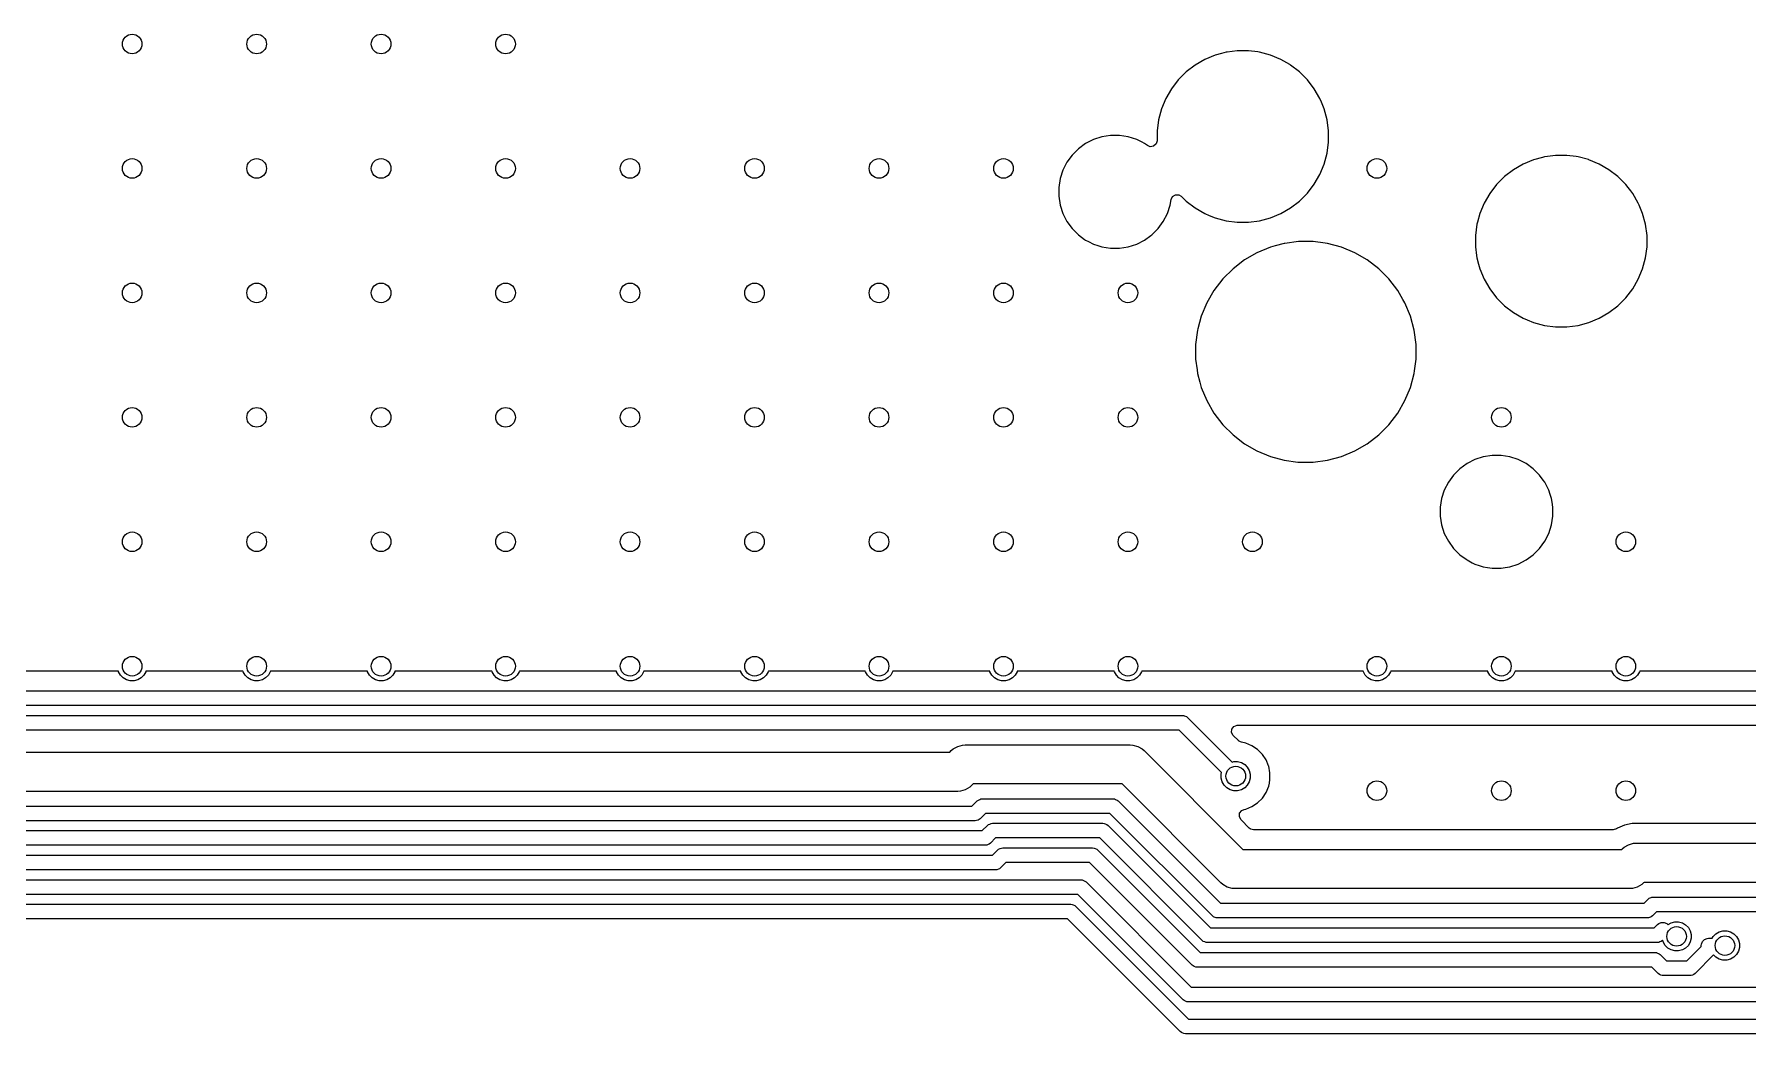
# Model space of a CAD drawing. Extents: x 2.6 to 14.2, y -9.4 to -3.8.
# Drawn here: x 6.805 to 8.181, y -9.426 to -8.623 of the extents above; entities that cross this region are included whole.
import ezdxf

# ---------------------------------------------------------------- set-up
doc = ezdxf.new("R2010")
doc.units = 0
doc.header["$MEASUREMENT"] = 0
doc.layers.add('BLACK', color=7, linetype='CONTINUOUS')

msp = doc.modelspace()

# ---------------------------------------------------------------- linework, layer by layer
at = {"layer": 'BLACK', "linetype": 'CONTINUOUS'}
for p, q in [((7.7449, -8.6429), (7.7371, -8.6474)), ((7.7533, -8.6394), (7.7449, -8.6429)), ((7.7449, -8.6429), (7.7449, -8.6429)), ((7.7583, -8.6381), (7.7533, -8.6394)), ((7.762, -8.6371), (7.7583, -8.6381)), ((7.7628, -8.637), (7.762, -8.6371)), ((7.771, -8.6359), (7.7628, -8.637)), ((7.78, -8.6359), (7.771, -8.6359)), ((7.771, -8.6359), (7.771, -8.6359)), ((7.7875, -8.6369), (7.78, -8.6359)), ((7.78, -8.6359), (7.78, -8.6359)), ((7.789, -8.6371), (7.7875, -8.6369)), ((7.7977, -8.6394), (7.789, -8.6371)), ((7.806, -8.6429), (7.7977, -8.6394)), ((7.8132, -8.647), (7.806, -8.6429)), ((7.806, -8.6429), (7.806, -8.6429)), ((7.7299, -8.6529), (7.7236, -8.6593)), ((7.7371, -8.6474), (7.7299, -8.6529)), ((7.8139, -8.6474), (7.8132, -8.647)), ((7.821, -8.6529), (7.8139, -8.6474)), ((7.8274, -8.6593), (7.821, -8.6529)), ((7.821, -8.6529), (7.821, -8.6529)), ((7.7181, -8.6664), (7.7135, -8.6743)), ((7.7236, -8.6593), (7.7181, -8.6664)), ((7.8329, -8.6664), (7.8274, -8.6593)), ((7.8274, -8.6593), (7.8274, -8.6593)), ((7.8374, -8.6743), (7.8329, -8.6664)), ((7.8329, -8.6664), (7.8329, -8.6664)), ((7.8329, -8.6664), (7.8329, -8.6664)), ((7.7101, -8.6826), (7.7077, -8.6913)), ((7.7135, -8.6743), (7.7101, -8.6826)), ((7.7135, -8.6743), (7.7135, -8.6743)), ((7.8387, -8.6773), (7.8374, -8.6743)), ((7.8374, -8.6743), (7.8374, -8.6743)), ((7.8374, -8.6743), (7.8374, -8.6743)), ((7.8409, -8.6826), (7.8387, -8.6773)), ((7.8432, -8.6913), (7.8409, -8.6826)), ((7.7077, -8.6913), (7.7066, -8.7003)), ((7.7077, -8.6913), (7.7077, -8.6913)), ((7.8444, -8.7003), (7.8432, -8.6913)), ((7.6492, -8.7105), (7.6434, -8.7147)), ((7.6555, -8.7073), (7.6492, -8.7105)), ((7.6623, -8.7051), (7.6555, -8.7073)), ((7.6555, -8.7073), (7.6555, -8.7073)), ((7.6693, -8.704), (7.6623, -8.7051)), ((7.6765, -8.704), (7.6693, -8.704)), ((7.6693, -8.704), (7.6693, -8.704)), ((7.6835, -8.7051), (7.6765, -8.704)), ((7.6765, -8.704), (7.6765, -8.704)), ((7.6903, -8.7073), (7.6835, -8.7051)), ((7.6946, -8.7095), (7.6903, -8.7073)), ((7.6903, -8.7073), (7.6903, -8.7073)), ((7.6966, -8.7105), (7.6946, -8.7095)), ((7.6988, -8.7121), (7.6966, -8.7105)), ((7.6966, -8.7105), (7.6966, -8.7105)), ((7.6966, -8.7105), (7.6966, -8.7105)), ((7.701, -8.713), (7.6988, -8.7121)), ((7.7037, -8.7126), (7.701, -8.713)), ((7.7058, -8.7108), (7.7037, -8.7126)), ((7.7066, -8.7082), (7.7058, -8.7108)), ((7.7066, -8.7003), (7.7066, -8.7082)), ((7.8432, -8.7183), (7.8444, -8.7093)), ((7.8444, -8.7093), (7.8444, -8.7003)), ((7.6342, -8.7255), (7.6309, -8.7319)), ((7.6384, -8.7198), (7.6342, -8.7255)), ((7.6434, -8.7147), (7.6384, -8.7198)), ((7.6384, -8.7198), (7.6384, -8.7198)), ((7.6434, -8.7147), (7.6434, -8.7147)), ((7.8374, -8.7354), (7.8409, -8.727)), ((7.8409, -8.727), (7.8432, -8.7183)), ((8.0007, -8.727), (7.9929, -8.7315)), ((8.0091, -8.7235), (8.0007, -8.727)), ((8.0007, -8.727), (8.0007, -8.727)), ((8.0163, -8.7216), (8.0091, -8.7235)), ((8.0178, -8.7212), (8.0163, -8.7216)), ((8.0182, -8.7211), (8.0178, -8.7212)), ((8.0268, -8.72), (8.0182, -8.7211)), ((8.0358, -8.72), (8.0268, -8.72)), ((8.0268, -8.72), (8.0268, -8.72)), ((8.0433, -8.721), (8.0358, -8.72)), ((8.0358, -8.72), (8.0358, -8.72)), ((8.0448, -8.7212), (8.0433, -8.721)), ((8.0531, -8.7234), (8.0448, -8.7212)), ((8.0535, -8.7235), (8.0531, -8.7234)), ((8.0618, -8.727), (8.0535, -8.7235)), ((8.0696, -8.7315), (8.0618, -8.727)), ((8.0618, -8.727), (8.0618, -8.727)), ((7.6287, -8.7387), (7.6276, -8.7457)), ((7.6309, -8.7319), (7.6287, -8.7387)), ((7.6309, -8.7319), (7.6309, -8.7319)), ((7.8329, -8.7432), (7.8374, -8.7354)), ((7.9857, -8.737), (7.9794, -8.7434)), ((7.9929, -8.7315), (7.9857, -8.737)), ((8.0768, -8.737), (8.0696, -8.7315)), ((8.0832, -8.7434), (8.0768, -8.737)), ((8.0768, -8.737), (8.0768, -8.737)), ((7.6276, -8.7457), (7.6276, -8.7529)), ((7.6276, -8.7529), (7.6287, -8.7599)), ((7.7178, -8.7555), (7.719, -8.753)), ((7.719, -8.753), (7.7213, -8.7516)), ((7.7213, -8.7516), (7.724, -8.7516)), ((7.724, -8.7516), (7.726, -8.7528)), ((7.726, -8.7528), (7.7299, -8.7567)), ((7.821, -8.7567), (7.8274, -8.7504)), ((7.8274, -8.7504), (7.8329, -8.7432)), ((7.8274, -8.7504), (7.8274, -8.7504)), ((7.8274, -8.7504), (7.8274, -8.7504)), ((7.9739, -8.7505), (7.9693, -8.7584)), ((7.9794, -8.7434), (7.9739, -8.7505)), ((8.085, -8.7457), (8.0832, -8.7434)), ((8.0832, -8.7434), (8.0832, -8.7434)), ((8.0832, -8.7434), (8.0832, -8.7434)), ((8.0871, -8.7485), (8.085, -8.7457)), ((8.0887, -8.7505), (8.0871, -8.7485)), ((8.0932, -8.7584), (8.0887, -8.7505)), ((8.0887, -8.7505), (8.0887, -8.7505)), ((8.0887, -8.7505), (8.0887, -8.7505)), ((7.6287, -8.7599), (7.6309, -8.7667)), ((7.6309, -8.7667), (7.6309, -8.7667)), ((7.6309, -8.7667), (7.6331, -8.771)), ((7.7116, -8.773), (7.7149, -8.7667)), ((7.7149, -8.7667), (7.7171, -8.7599)), ((7.7171, -8.7599), (7.7178, -8.7555)), ((7.7299, -8.7567), (7.7299, -8.7567)), ((7.7299, -8.7567), (7.7371, -8.7622)), ((7.7371, -8.7622), (7.7371, -8.7622)), ((7.7371, -8.7622), (7.7371, -8.7622)), ((7.7371, -8.7622), (7.7449, -8.7668)), ((7.7449, -8.7668), (7.7449, -8.7668)), ((7.7449, -8.7668), (7.7449, -8.7668)), ((7.7449, -8.7668), (7.7485, -8.7683)), ((7.7485, -8.7683), (7.7533, -8.7702)), ((7.7977, -8.7702), (7.806, -8.7668)), ((7.806, -8.7668), (7.8139, -8.7622)), ((7.8139, -8.7622), (7.821, -8.7567)), ((7.821, -8.7567), (7.821, -8.7567)), ((7.821, -8.7567), (7.821, -8.7567)), ((7.9659, -8.7667), (7.964, -8.7737)), ((7.9693, -8.7584), (7.9659, -8.7667)), ((7.9659, -8.7667), (7.9659, -8.7667)), ((7.9693, -8.7584), (7.9693, -8.7584)), ((8.0939, -8.7599), (8.0932, -8.7584)), ((8.0932, -8.7584), (8.0932, -8.7584)), ((8.0932, -8.7584), (8.0932, -8.7584)), ((8.0967, -8.7667), (8.0939, -8.7599)), ((8.099, -8.7754), (8.0967, -8.7667)), ((7.6331, -8.771), (7.6339, -8.7726)), ((7.6339, -8.7726), (7.6342, -8.773)), ((7.6342, -8.773), (7.6384, -8.7788)), ((7.6384, -8.7788), (7.6384, -8.7788)), ((7.6384, -8.7788), (7.6434, -8.7838)), ((7.7024, -8.7838), (7.7075, -8.7788)), ((7.7075, -8.7788), (7.7116, -8.773)), ((7.7533, -8.7702), (7.762, -8.7726)), ((7.762, -8.7726), (7.771, -8.7737)), ((7.771, -8.7737), (7.771, -8.7737)), ((7.771, -8.7737), (7.78, -8.7737)), ((7.78, -8.7737), (7.789, -8.7726)), ((7.78, -8.7737), (7.78, -8.7737)), ((7.789, -8.7726), (7.7977, -8.7702)), ((7.9635, -8.7754), (7.9624, -8.7844)), ((7.964, -8.7737), (7.9635, -8.7754)), ((7.9635, -8.7754), (7.9635, -8.7754)), ((8.1002, -8.7844), (8.099, -8.7754)), ((7.6434, -8.7838), (7.6434, -8.7838)), ((7.6434, -8.7838), (7.6484, -8.7875)), ((7.6484, -8.7875), (7.6492, -8.788)), ((7.6492, -8.788), (7.6516, -8.7892)), ((7.6516, -8.7892), (7.6555, -8.7913)), ((7.6555, -8.7913), (7.6555, -8.7913)), ((7.6555, -8.7913), (7.6589, -8.7924)), ((7.6589, -8.7924), (7.6623, -8.7935)), ((7.6623, -8.7935), (7.6656, -8.794)), ((7.6656, -8.794), (7.6693, -8.7946)), ((7.6693, -8.7946), (7.6693, -8.7946)), ((7.6693, -8.7946), (7.6765, -8.7946)), ((7.6765, -8.7946), (7.6799, -8.794)), ((7.6799, -8.794), (7.6835, -8.7935)), ((7.6835, -8.7935), (7.6903, -8.7913)), ((7.6903, -8.7913), (7.6966, -8.788)), ((7.6966, -8.788), (7.7016, -8.7844)), ((7.7016, -8.7844), (7.7024, -8.7838)), ((7.7976, -8.7938), (7.7868, -8.7982)), ((7.8014, -8.7927), (7.7976, -8.7938)), ((7.7976, -8.7938), (7.7976, -8.7938)), ((7.8088, -8.7908), (7.8014, -8.7927)), ((7.8093, -8.7907), (7.8088, -8.7908)), ((7.8203, -8.7892), (7.8093, -8.7907)), ((7.8319, -8.7892), (7.8203, -8.7892)), ((7.8203, -8.7892), (7.8203, -8.7892)), ((7.8415, -8.7905), (7.8319, -8.7892)), ((7.8319, -8.7892), (7.8319, -8.7892)), ((7.8434, -8.7908), (7.8415, -8.7905)), ((7.8547, -8.7938), (7.8434, -8.7908)), ((7.8654, -8.7982), (7.8547, -8.7938)), ((7.8547, -8.7938), (7.8547, -8.7938)), ((7.8547, -8.7938), (7.8547, -8.7938)), ((7.9624, -8.7844), (7.9624, -8.7934)), ((7.9624, -8.7934), (7.9633, -8.8005)), ((8.099, -8.8024), (8.1002, -8.7934)), ((8.1002, -8.7934), (8.1002, -8.7844)), ((7.7768, -8.804), (7.7676, -8.8111)), ((7.7868, -8.7982), (7.7768, -8.804)), ((7.7868, -8.7982), (7.7868, -8.7982)), ((7.8754, -8.804), (7.8654, -8.7982)), ((7.8654, -8.7982), (7.8654, -8.7982)), ((7.8847, -8.8111), (7.8754, -8.804)), ((7.9633, -8.8005), (7.9635, -8.8024)), ((7.9635, -8.8024), (7.9649, -8.8074)), ((7.9649, -8.8074), (7.9659, -8.8111)), ((8.0967, -8.8111), (8.099, -8.8024)), ((7.7594, -8.8193), (7.7523, -8.8285)), ((7.7676, -8.8111), (7.7594, -8.8193)), ((7.7594, -8.8193), (7.7594, -8.8193)), ((7.7676, -8.8111), (7.7676, -8.8111)), ((7.8929, -8.8193), (7.8847, -8.8111)), ((7.8847, -8.8111), (7.8847, -8.8111)), ((7.8999, -8.8285), (7.8929, -8.8193)), ((7.8929, -8.8193), (7.8929, -8.8193)), ((7.9659, -8.8111), (7.9693, -8.8195)), ((7.9693, -8.8195), (7.9693, -8.8195)), ((7.9693, -8.8195), (7.9739, -8.8273)), ((8.0887, -8.8273), (8.0932, -8.8195)), ((8.0932, -8.8195), (8.0967, -8.8111)), ((7.7523, -8.8285), (7.7465, -8.8386)), ((7.9041, -8.8357), (7.8999, -8.8285)), ((7.9057, -8.8386), (7.9041, -8.8357)), ((7.9739, -8.8273), (7.9794, -8.8345)), ((7.9794, -8.8345), (7.9794, -8.8345)), ((7.9794, -8.8345), (7.9857, -8.8408)), ((8.0768, -8.8408), (8.0832, -8.8345)), ((8.0832, -8.8345), (8.0887, -8.8273)), ((8.0832, -8.8345), (8.0832, -8.8345)), ((8.0832, -8.8345), (8.0832, -8.8345)), ((7.742, -8.8493), (7.7394, -8.8593)), ((7.7465, -8.8386), (7.742, -8.8493)), ((7.742, -8.8493), (7.742, -8.8493)), ((7.7465, -8.8386), (7.7465, -8.8386)), ((7.9102, -8.8493), (7.9057, -8.8386)), ((7.9132, -8.8605), (7.9102, -8.8493)), ((7.9857, -8.8408), (7.9857, -8.8408)), ((7.9857, -8.8408), (7.9929, -8.8463)), ((7.9929, -8.8463), (7.9929, -8.8463)), ((7.9929, -8.8463), (7.9929, -8.8463)), ((7.9929, -8.8463), (8.0007, -8.8509)), ((8.0007, -8.8509), (8.0007, -8.8509)), ((8.0007, -8.8509), (8.0007, -8.8509)), ((8.0007, -8.8509), (8.0038, -8.8521)), ((8.0535, -8.8543), (8.0618, -8.8509)), ((8.0618, -8.8509), (8.0696, -8.8463)), ((8.0696, -8.8463), (8.0768, -8.8408)), ((8.0768, -8.8408), (8.0768, -8.8408)), ((8.0768, -8.8408), (8.0768, -8.8408)), ((7.739, -8.8605), (7.7375, -8.872)), ((7.7394, -8.8593), (7.739, -8.8605)), ((7.739, -8.8605), (7.739, -8.8605)), ((7.9147, -8.872), (7.9132, -8.8605)), ((8.0038, -8.8521), (8.0091, -8.8543)), ((8.0091, -8.8543), (8.0178, -8.8567)), ((8.0178, -8.8567), (8.0268, -8.8578)), ((8.0268, -8.8578), (8.0268, -8.8578)), ((8.0268, -8.8578), (8.0358, -8.8578)), ((8.0358, -8.8578), (8.0448, -8.8567)), ((8.0358, -8.8578), (8.0358, -8.8578)), ((8.0448, -8.8567), (8.0535, -8.8543)), ((7.7375, -8.872), (7.7375, -8.8837)), ((7.9147, -8.8837), (7.9147, -8.872)), ((7.7375, -8.8837), (7.7387, -8.8923)), ((7.7387, -8.8923), (7.739, -8.8952)), ((7.9135, -8.8931), (7.9147, -8.8837)), ((7.739, -8.8952), (7.7409, -8.9022)), ((7.7409, -8.9022), (7.742, -8.9064)), ((7.9102, -8.9064), (7.9132, -8.8952)), ((7.9132, -8.8952), (7.9135, -8.8931)), ((7.742, -8.9064), (7.742, -8.9064)), ((7.742, -8.9064), (7.7465, -8.9171)), ((7.7465, -8.9171), (7.7465, -8.9171)), ((7.7465, -8.9171), (7.7523, -8.9272)), ((7.8999, -8.9272), (7.9057, -8.9171)), ((7.9057, -8.9171), (7.9102, -8.9064)), ((7.7523, -8.9272), (7.7594, -8.9364)), ((7.8929, -8.9364), (7.8999, -8.9272)), ((7.7594, -8.9364), (7.7594, -8.9364)), ((7.7594, -8.9364), (7.7676, -8.9446)), ((7.7676, -8.9446), (7.7676, -8.9446)), ((7.7676, -8.9446), (7.7768, -8.9517)), ((7.8754, -8.9517), (7.8847, -8.9446)), ((7.8847, -8.9446), (7.8929, -8.9364)), ((7.7768, -8.9517), (7.7868, -8.9575)), ((7.7868, -8.9575), (7.7868, -8.9575)), ((7.7868, -8.9575), (7.7868, -8.9575)), ((7.7868, -8.9575), (7.7976, -8.9619)), ((7.8547, -8.9619), (7.8654, -8.9575)), ((7.8654, -8.9575), (7.8754, -8.9517)), ((7.9758, -8.9611), (7.9687, -8.9622)), ((7.9829, -8.9611), (7.9758, -8.9611)), ((7.9758, -8.9611), (7.9758, -8.9611)), ((7.9899, -8.9622), (7.9829, -8.9611)), ((7.9829, -8.9611), (7.9829, -8.9611)), ((7.7976, -8.9619), (7.8088, -8.9649)), ((7.8088, -8.9649), (7.8198, -8.9664)), ((7.8198, -8.9664), (7.8203, -8.9664)), ((7.8203, -8.9664), (7.8203, -8.9664)), ((7.8203, -8.9664), (7.8203, -8.9664)), ((7.8203, -8.9664), (7.8319, -8.9664)), ((7.8319, -8.9664), (7.8434, -8.9649)), ((7.8319, -8.9664), (7.8319, -8.9664)), ((7.8434, -8.9649), (7.8547, -8.9619)), ((7.9498, -8.9719), (7.9448, -8.9769)), ((7.9556, -8.9677), (7.9498, -8.9719)), ((7.9498, -8.9719), (7.9498, -8.9719)), ((7.9619, -8.9644), (7.9556, -8.9677)), ((7.9687, -8.9622), (7.9619, -8.9644)), ((7.9619, -8.9644), (7.9619, -8.9644)), ((7.9967, -8.9644), (7.9899, -8.9622)), ((8.0009, -8.9666), (7.9967, -8.9644)), ((7.9967, -8.9644), (7.9967, -8.9644)), ((8.0031, -8.9677), (8.0009, -8.9666)), ((8.0088, -8.9719), (8.0031, -8.9677)), ((8.0031, -8.9677), (8.0031, -8.9677)), ((8.0031, -8.9677), (8.0031, -8.9677)), ((8.0139, -8.9769), (8.0088, -8.9719)), ((8.0088, -8.9719), (8.0088, -8.9719)), ((7.9406, -8.9827), (7.9373, -8.989)), ((7.9448, -8.9769), (7.9406, -8.9827)), ((7.9448, -8.9769), (7.9448, -8.9769)), ((8.0168, -8.9809), (8.0139, -8.9769)), ((8.0139, -8.9769), (8.0139, -8.9769)), ((8.0181, -8.9827), (8.0168, -8.9809)), ((8.0202, -8.9868), (8.0181, -8.9827)), ((8.0213, -8.989), (8.0202, -8.9868)), ((7.9351, -8.9958), (7.934, -9.0028)), ((7.9373, -8.989), (7.9351, -8.9958)), ((7.9373, -8.989), (7.9373, -8.989)), ((8.0224, -8.9924), (8.0213, -8.989)), ((8.0213, -8.989), (8.0213, -8.989)), ((8.0235, -8.9958), (8.0224, -8.9924)), ((8.024, -8.9987), (8.0235, -8.9958)), ((8.0246, -9.0028), (8.024, -8.9987)), ((7.934, -9.0028), (7.934, -9.01)), ((7.934, -9.01), (7.9351, -9.017)), ((8.0235, -9.017), (8.0241, -9.0134)), ((8.0241, -9.0134), (8.0246, -9.01)), ((8.0246, -9.01), (8.0246, -9.0028)), ((7.9351, -9.017), (7.9373, -9.0238)), ((7.9373, -9.0238), (7.9373, -9.0238)), ((7.9373, -9.0238), (7.9406, -9.0301)), ((7.9406, -9.0301), (7.9448, -9.0359)), ((8.0139, -9.0359), (8.0181, -9.0301)), ((8.0181, -9.0301), (8.0213, -9.0238)), ((8.0213, -9.0238), (8.0235, -9.017)), ((7.9448, -9.0359), (7.9448, -9.0359)), ((7.9448, -9.0359), (7.9498, -9.0409)), ((7.9498, -9.0409), (7.9498, -9.0409)), ((7.9498, -9.0409), (7.9548, -9.0446)), ((8.0031, -9.0451), (8.0088, -9.0409)), ((8.0088, -9.0409), (8.0139, -9.0359)), ((7.9548, -9.0446), (7.9556, -9.0451)), ((7.9556, -9.0451), (7.9597, -9.0473)), ((7.9597, -9.0473), (7.9619, -9.0484)), ((7.9619, -9.0484), (7.9619, -9.0484)), ((7.9619, -9.0484), (7.9653, -9.0495)), ((7.9653, -9.0495), (7.9687, -9.0506)), ((7.9687, -9.0506), (7.972, -9.0511)), ((7.972, -9.0511), (7.9758, -9.0517)), ((7.9758, -9.0517), (7.9758, -9.0517)), ((7.9758, -9.0517), (7.9829, -9.0517)), ((7.9829, -9.0517), (7.9863, -9.0512)), ((7.9863, -9.0512), (7.9899, -9.0506)), ((7.9899, -9.0506), (7.9967, -9.0484)), ((7.9967, -9.0484), (8.0031, -9.0451)), ((6.8722, -9.1345), (6.7943, -9.1345)), ((6.8723, -9.1351), (6.8722, -9.1345)), ((6.8739, -9.1377), (6.8723, -9.1351)), ((6.876, -9.1399), (6.8739, -9.1377)), ((6.8787, -9.1415), (6.876, -9.1399)), ((6.8904, -9.1399), (6.8878, -9.1415)), ((6.8926, -9.1377), (6.8904, -9.1399)), ((6.8941, -9.1351), (6.8926, -9.1377)), ((6.8943, -9.1345), (6.8941, -9.1351)), ((6.9722, -9.1345), (6.8943, -9.1345)), ((6.9723, -9.1351), (6.9722, -9.1345)), ((6.9739, -9.1377), (6.9723, -9.1351)), ((6.976, -9.1399), (6.9739, -9.1377)), ((6.9787, -9.1415), (6.976, -9.1399)), ((6.9904, -9.1399), (6.9878, -9.1415)), ((6.9926, -9.1377), (6.9904, -9.1399)), ((6.9941, -9.1351), (6.9926, -9.1377)), ((6.9943, -9.1345), (6.9941, -9.1351)), ((7.0722, -9.1345), (6.9943, -9.1345)), ((7.0723, -9.1351), (7.0722, -9.1345)), ((7.0739, -9.1377), (7.0723, -9.1351)), ((7.076, -9.1399), (7.0739, -9.1377)), ((7.0787, -9.1415), (7.076, -9.1399)), ((7.0904, -9.1399), (7.0878, -9.1415)), ((7.0926, -9.1377), (7.0904, -9.1399)), ((7.0941, -9.1351), (7.0926, -9.1377)), ((7.0943, -9.1345), (7.0941, -9.1351)), ((7.1722, -9.1345), (7.0943, -9.1345)), ((7.1723, -9.1351), (7.1722, -9.1345)), ((7.1739, -9.1377), (7.1723, -9.1351)), ((7.176, -9.1399), (7.1739, -9.1377)), ((7.1787, -9.1415), (7.176, -9.1399)), ((7.1904, -9.1399), (7.1878, -9.1415)), ((7.1926, -9.1377), (7.1904, -9.1399)), ((7.1941, -9.1351), (7.1926, -9.1377)), ((7.1943, -9.1345), (7.1941, -9.1351)), ((7.2722, -9.1345), (7.1943, -9.1345)), ((7.2723, -9.1351), (7.2722, -9.1345)), ((7.2739, -9.1377), (7.2723, -9.1351)), ((7.276, -9.1399), (7.2739, -9.1377)), ((7.2787, -9.1415), (7.276, -9.1399)), ((7.2904, -9.1399), (7.2878, -9.1415)), ((7.2926, -9.1377), (7.2904, -9.1399)), ((7.2941, -9.1351), (7.2926, -9.1377)), ((7.2943, -9.1345), (7.2941, -9.1351)), ((7.3722, -9.1345), (7.2943, -9.1345)), ((7.3723, -9.1351), (7.3722, -9.1345)), ((7.3739, -9.1377), (7.3723, -9.1351)), ((7.376, -9.1399), (7.3739, -9.1377)), ((7.3787, -9.1415), (7.376, -9.1399)), ((7.3904, -9.1399), (7.3878, -9.1415)), ((7.3926, -9.1377), (7.3904, -9.1399)), ((7.3941, -9.1351), (7.3926, -9.1377)), ((7.3943, -9.1345), (7.3941, -9.1351)), ((7.4722, -9.1345), (7.3943, -9.1345)), ((7.4723, -9.1351), (7.4722, -9.1345)), ((7.4739, -9.1377), (7.4723, -9.1351)), ((7.476, -9.1399), (7.4739, -9.1377)), ((7.4787, -9.1415), (7.476, -9.1399)), ((7.4904, -9.1399), (7.4878, -9.1415)), ((7.4926, -9.1377), (7.4904, -9.1399)), ((7.4941, -9.1351), (7.4926, -9.1377)), ((7.4943, -9.1345), (7.4941, -9.1351)), ((7.5722, -9.1345), (7.4943, -9.1345)), ((7.5723, -9.1351), (7.5722, -9.1345)), ((7.5739, -9.1377), (7.5723, -9.1351)), ((7.576, -9.1399), (7.5739, -9.1377)), ((7.5787, -9.1415), (7.576, -9.1399)), ((7.5904, -9.1399), (7.5878, -9.1415)), ((7.5926, -9.1377), (7.5904, -9.1399)), ((7.5941, -9.1351), (7.5926, -9.1377)), ((7.5943, -9.1345), (7.5941, -9.1351)), ((7.6722, -9.1345), (7.5943, -9.1345)), ((7.6723, -9.1351), (7.6722, -9.1345)), ((7.6739, -9.1377), (7.6723, -9.1351)), ((7.676, -9.1399), (7.6739, -9.1377)), ((7.6787, -9.1415), (7.676, -9.1399)), ((7.6904, -9.1399), (7.6878, -9.1415)), ((7.6926, -9.1377), (7.6904, -9.1399)), ((7.6941, -9.1351), (7.6926, -9.1377)), ((7.6943, -9.1345), (7.6941, -9.1351)), ((7.8722, -9.1345), (7.6943, -9.1345)), ((7.8723, -9.1351), (7.8722, -9.1345)), ((7.8739, -9.1377), (7.8723, -9.1351)), ((7.876, -9.1399), (7.8739, -9.1377)), ((7.8787, -9.1415), (7.876, -9.1399)), ((7.8904, -9.1399), (7.8878, -9.1415)), ((7.8926, -9.1377), (7.8904, -9.1399)), ((7.8941, -9.1351), (7.8926, -9.1377)), ((7.8943, -9.1345), (7.8941, -9.1351)), ((7.9722, -9.1345), (7.8943, -9.1345)), ((7.9723, -9.1351), (7.9722, -9.1345)), ((7.9739, -9.1377), (7.9723, -9.1351)), ((7.976, -9.1399), (7.9739, -9.1377)), ((7.9787, -9.1415), (7.976, -9.1399)), ((7.9904, -9.1399), (7.9878, -9.1415)), ((7.9926, -9.1377), (7.9904, -9.1399)), ((7.9941, -9.1351), (7.9926, -9.1377)), ((7.9943, -9.1345), (7.9941, -9.1351)), ((8.0722, -9.1345), (7.9943, -9.1345)), ((8.0723, -9.1351), (8.0722, -9.1345)), ((8.0739, -9.1377), (8.0723, -9.1351)), ((8.076, -9.1399), (8.0739, -9.1377)), ((8.0787, -9.1415), (8.076, -9.1399)), ((8.0904, -9.1399), (8.0878, -9.1415)), ((8.0926, -9.1377), (8.0904, -9.1399)), ((8.0941, -9.1351), (8.0926, -9.1377)), ((8.0943, -9.1345), (8.0941, -9.1351)), ((8.2722, -9.1345), (8.0943, -9.1345)), ((6.2184, -9.1503), (9.1833, -9.1503)), ((6.8817, -9.1423), (6.8787, -9.1415)), ((6.8848, -9.1423), (6.8817, -9.1423)), ((6.8878, -9.1415), (6.8848, -9.1423)), ((6.9817, -9.1423), (6.9787, -9.1415)), ((6.9848, -9.1423), (6.9817, -9.1423)), ((6.9878, -9.1415), (6.9848, -9.1423)), ((7.0817, -9.1423), (7.0787, -9.1415)), ((7.0848, -9.1423), (7.0817, -9.1423)), ((7.0878, -9.1415), (7.0848, -9.1423)), ((7.1817, -9.1423), (7.1787, -9.1415)), ((7.1848, -9.1423), (7.1817, -9.1423)), ((7.1878, -9.1415), (7.1848, -9.1423)), ((7.2817, -9.1423), (7.2787, -9.1415)), ((7.2848, -9.1423), (7.2817, -9.1423)), ((7.2878, -9.1415), (7.2848, -9.1423)), ((7.3817, -9.1423), (7.3787, -9.1415)), ((7.3848, -9.1423), (7.3817, -9.1423)), ((7.3878, -9.1415), (7.3848, -9.1423)), ((7.4817, -9.1423), (7.4787, -9.1415)), ((7.4848, -9.1423), (7.4817, -9.1423)), ((7.4878, -9.1415), (7.4848, -9.1423)), ((7.5817, -9.1423), (7.5787, -9.1415)), ((7.5848, -9.1423), (7.5817, -9.1423)), ((7.5878, -9.1415), (7.5848, -9.1423)), ((7.6817, -9.1423), (7.6787, -9.1415)), ((7.6848, -9.1423), (7.6817, -9.1423)), ((7.6878, -9.1415), (7.6848, -9.1423)), ((7.8817, -9.1423), (7.8787, -9.1415)), ((7.8848, -9.1423), (7.8817, -9.1423)), ((7.8878, -9.1415), (7.8848, -9.1423)), ((7.9817, -9.1423), (7.9787, -9.1415)), ((7.9848, -9.1423), (7.9817, -9.1423)), ((7.9878, -9.1415), (7.9848, -9.1423)), ((8.0817, -9.1423), (8.0787, -9.1415)), ((8.0848, -9.1423), (8.0817, -9.1423)), ((8.0878, -9.1415), (8.0848, -9.1423)), ((9.1858, -9.1621), (6.2208, -9.1621)), ((6.2265, -9.17), (7.7268, -9.17)), ((7.7268, -9.17), (7.728, -9.1701)), ((7.728, -9.1701), (7.7284, -9.1703)), ((7.7284, -9.1703), (7.7301, -9.171)), ((7.7301, -9.171), (7.731, -9.1717)), ((7.731, -9.1717), (7.7668, -9.2075)), ((7.7664, -9.1838), (7.7666, -9.181)), ((7.7666, -9.181), (7.7683, -9.1788)), ((7.7683, -9.1788), (7.7709, -9.1779)), ((7.7709, -9.1779), (7.7712, -9.1778)), ((7.7712, -9.1778), (9.1675, -9.1778)), ((7.7244, -9.1818), (6.229, -9.1818)), ((7.5428, -9.1969), (7.5464, -9.1949)), ((7.5464, -9.1949), (7.5504, -9.1938)), ((7.5504, -9.1938), (7.5524, -9.1937)), ((7.5524, -9.1937), (7.685, -9.1937)), ((7.685, -9.1937), (7.6871, -9.1938)), ((7.6871, -9.1938), (7.6911, -9.1949)), ((7.6911, -9.1949), (7.6946, -9.1969)), ((7.7584, -9.2159), (7.7244, -9.1818)), ((7.7678, -9.1862), (7.7664, -9.1838)), ((7.7719, -9.1903), (7.7678, -9.1862)), ((7.7719, -9.1904), (7.7719, -9.1903)), ((7.772, -9.1904), (7.7719, -9.1904)), ((7.773, -9.1911), (7.772, -9.1904)), ((7.7737, -9.1913), (7.773, -9.1911)), ((7.7744, -9.1916), (7.7737, -9.1913)), ((7.7778, -9.1923), (7.7744, -9.1916)), ((7.7828, -9.1944), (7.7778, -9.1923)), ((7.7778, -9.1923), (7.7778, -9.1923)), ((7.7873, -9.1974), (7.7828, -9.1944)), ((7.7828, -9.1944), (7.7828, -9.1944)), ((5.1529, -9.1996), (7.54, -9.1996)), ((7.54, -9.1996), (7.5413, -9.1983)), ((7.5413, -9.1983), (7.5428, -9.1969)), ((7.6946, -9.1969), (7.6962, -9.1983)), ((7.6962, -9.1983), (7.7756, -9.2777)), ((7.7668, -9.2075), (7.7682, -9.2071)), ((7.7682, -9.2071), (7.7713, -9.2071)), ((7.7713, -9.2071), (7.7743, -9.2079)), ((7.7743, -9.2079), (7.777, -9.2095)), ((7.7912, -9.2013), (7.7873, -9.1974)), ((7.7873, -9.1974), (7.7873, -9.1974)), ((7.7942, -9.2058), (7.7912, -9.2013)), ((7.7912, -9.2013), (7.7912, -9.2013)), ((7.7961, -9.2105), (7.7942, -9.2058)), ((7.7942, -9.2058), (7.7942, -9.2058)), ((7.7581, -9.2173), (7.7584, -9.2159)), ((7.7581, -9.2204), (7.7581, -9.2173)), ((7.7589, -9.2234), (7.7581, -9.2204)), ((7.777, -9.2095), (7.7791, -9.2116)), ((7.7791, -9.2116), (7.7807, -9.2143)), ((7.7807, -9.2143), (7.7815, -9.2173)), ((7.7815, -9.2204), (7.7807, -9.2234)), ((7.7815, -9.2173), (7.7815, -9.2204)), ((7.7963, -9.2108), (7.7961, -9.2105)), ((7.7973, -9.2161), (7.7963, -9.2108)), ((7.7963, -9.2108), (7.7963, -9.2108)), ((7.7963, -9.2108), (7.7963, -9.2108)), ((7.7968, -9.2245), (7.7973, -9.2216)), ((7.7973, -9.2216), (7.7973, -9.2161)), ((7.5465, -9.2311), (5.1594, -9.2311)), ((7.5486, -9.2309), (7.5465, -9.2311)), ((7.5525, -9.2299), (7.5486, -9.2309)), ((7.5561, -9.2278), (7.5525, -9.2299)), ((7.5576, -9.2264), (7.5561, -9.2278)), ((7.5589, -9.2251), (7.5576, -9.2264)), ((7.6785, -9.2251), (7.5589, -9.2251)), ((7.7579, -9.3046), (7.6785, -9.2251)), ((7.7604, -9.226), (7.7589, -9.2234)), ((7.7626, -9.2282), (7.7604, -9.226)), ((7.7652, -9.2298), (7.7626, -9.2282)), ((7.7682, -9.2305), (7.7652, -9.2298)), ((7.7713, -9.2305), (7.7682, -9.2305)), ((7.7743, -9.2298), (7.7713, -9.2305)), ((7.777, -9.2282), (7.7743, -9.2298)), ((7.7791, -9.226), (7.777, -9.2282)), ((7.7807, -9.2234), (7.7791, -9.226)), ((7.7873, -9.2403), (7.7912, -9.2364)), ((7.7912, -9.2364), (7.7942, -9.2319)), ((7.7942, -9.2319), (7.7963, -9.2269)), ((7.7963, -9.2269), (7.7968, -9.2245)), ((5.1668, -9.2429), (7.5579, -9.2429)), ((7.5579, -9.2429), (7.5621, -9.2387)), ((7.5621, -9.2387), (7.563, -9.238)), ((7.563, -9.238), (7.5643, -9.2375)), ((7.5643, -9.2375), (7.5651, -9.2371)), ((7.5687, -9.2488), (7.5646, -9.253)), ((7.5651, -9.2371), (7.5663, -9.237)), ((7.5663, -9.237), (7.6712, -9.237)), ((7.6687, -9.2488), (7.5687, -9.2488)), ((7.751, -9.3311), (7.6687, -9.2488)), ((7.6712, -9.237), (7.6723, -9.2371)), ((7.6723, -9.2371), (7.6732, -9.2375)), ((7.6732, -9.2375), (7.6744, -9.238)), ((7.6744, -9.238), (7.6753, -9.2387)), ((7.6753, -9.2387), (7.7576, -9.321)), ((7.7727, -9.2514), (7.7729, -9.2487)), ((7.7729, -9.2487), (7.7746, -9.2465)), ((7.7746, -9.2465), (7.7766, -9.2456)), ((7.7766, -9.2456), (7.7778, -9.2454)), ((7.7778, -9.2454), (7.7828, -9.2433)), ((7.7828, -9.2433), (7.7873, -9.2403)), ((7.5604, -9.2547), (5.1692, -9.2547)), ((5.175, -9.2626), (7.5661, -9.2626)), ((7.5615, -9.2546), (7.5604, -9.2547)), ((7.5628, -9.2541), (7.5615, -9.2546)), ((7.5637, -9.2537), (7.5628, -9.2541)), ((7.5646, -9.253), (7.5637, -9.2537)), ((7.5661, -9.2626), (7.5703, -9.2585)), ((7.5703, -9.2585), (7.5712, -9.2577)), ((7.5712, -9.2577), (7.5721, -9.2574)), ((7.5721, -9.2574), (7.5733, -9.2568)), ((7.5733, -9.2568), (7.5745, -9.2567)), ((7.5745, -9.2567), (7.663, -9.2567)), ((7.663, -9.2567), (7.6641, -9.2568)), ((7.6641, -9.2568), (7.665, -9.2572)), ((7.665, -9.2572), (7.6663, -9.2577)), ((7.6663, -9.2577), (7.6672, -9.2585)), ((7.6672, -9.2585), (7.7495, -9.3407)), ((7.7741, -9.2538), (7.7727, -9.2514)), ((7.7807, -9.2605), (7.7741, -9.2538)), ((7.7815, -9.2611), (7.7807, -9.2605)), ((7.7816, -9.2612), (7.7815, -9.2611)), ((7.7818, -9.2613), (7.7816, -9.2612)), ((7.783, -9.2616), (7.7818, -9.2613)), ((7.7841, -9.2619), (7.783, -9.2616)), ((8.0729, -9.2619), (7.7841, -9.2619)), ((8.073, -9.2619), (8.0729, -9.2619)), ((8.0756, -9.2611), (8.073, -9.2619)), ((8.0765, -9.2605), (8.0756, -9.2611)), ((8.0822, -9.2581), (8.0765, -9.2605)), ((8.0765, -9.2605), (8.0765, -9.2605)), ((8.0883, -9.2569), (8.0822, -9.2581)), ((8.0822, -9.2581), (8.0822, -9.2581)), ((9.0982, -9.2569), (8.0883, -9.2569)), ((7.5685, -9.2744), (5.1774, -9.2744)), ((7.5697, -9.2743), (7.5685, -9.2744)), ((7.5709, -9.2738), (7.5697, -9.2743)), ((7.5718, -9.2734), (7.5709, -9.2738)), ((7.5727, -9.2727), (7.5718, -9.2734)), ((7.5769, -9.2685), (7.5727, -9.2727)), ((7.6605, -9.2685), (7.5769, -9.2685)), ((7.5784, -9.2782), (7.5793, -9.2774)), ((7.5793, -9.2774), (7.5806, -9.2769)), ((7.5806, -9.2769), (7.5815, -9.2766)), ((7.5815, -9.2766), (7.5826, -9.2764)), ((7.5826, -9.2764), (7.6548, -9.2764)), ((7.6548, -9.2764), (7.656, -9.2766)), ((7.656, -9.2766), (7.6569, -9.2769)), ((7.6569, -9.2769), (7.6581, -9.2774)), ((7.6581, -9.2774), (7.659, -9.2782)), ((7.7428, -9.3508), (7.6605, -9.2685)), ((7.7756, -9.2777), (8.0799, -9.2777)), ((8.0799, -9.2777), (8.0803, -9.2773)), ((8.0803, -9.2773), (8.0818, -9.2759)), ((8.0818, -9.2759), (8.0854, -9.2739)), ((8.0854, -9.2739), (8.0894, -9.2728)), ((8.0894, -9.2728), (8.0914, -9.2727)), ((8.0914, -9.2727), (9.1068, -9.2727)), ((5.1831, -9.2824), (7.5743, -9.2824)), ((7.5743, -9.2824), (7.5784, -9.2782)), ((7.5851, -9.2883), (7.5809, -9.2924)), ((7.6524, -9.2883), (7.5851, -9.2883)), ((7.7347, -9.3706), (7.6524, -9.2883)), ((7.659, -9.2782), (7.7413, -9.3605)), ((7.5767, -9.2942), (5.1856, -9.2942)), ((5.1913, -9.3021), (7.6453, -9.3021)), ((7.5779, -9.2941), (7.5767, -9.2942)), ((7.5791, -9.2935), (7.5779, -9.2941)), ((7.58, -9.2932), (7.5791, -9.2935)), ((7.5809, -9.2924), (7.58, -9.2932)), ((7.6453, -9.3021), (7.6465, -9.3022)), ((7.6465, -9.3022), (7.6474, -9.3026)), ((7.6474, -9.3026), (7.6486, -9.3031)), ((7.6486, -9.3031), (7.6495, -9.3038)), ((7.6495, -9.3038), (7.7341, -9.3884)), ((7.7595, -9.3059), (7.7579, -9.3046)), ((8.0975, -9.3046), (8.096, -9.3059)), ((8.098, -9.3042), (8.0975, -9.3046)), ((9.1133, -9.3042), (8.098, -9.3042)), ((7.6429, -9.3139), (5.1938, -9.3139)), ((7.7275, -9.3985), (7.6429, -9.3139)), ((7.763, -9.308), (7.7595, -9.3059)), ((7.767, -9.309), (7.763, -9.308)), ((7.7691, -9.3092), (7.767, -9.309)), ((8.0864, -9.3092), (7.7691, -9.3092)), ((8.0885, -9.309), (8.0864, -9.3092)), ((8.0924, -9.308), (8.0885, -9.309)), ((8.096, -9.3059), (8.0924, -9.308)), ((8.0978, -9.321), (8.1011, -9.3177)), ((8.1011, -9.3177), (8.102, -9.317)), ((8.102, -9.317), (8.1035, -9.3164)), ((8.1035, -9.3164), (8.1042, -9.3161)), ((8.1042, -9.3161), (8.1053, -9.316)), ((8.1053, -9.316), (8.1134, -9.316)), ((8.1134, -9.316), (8.1137, -9.316)), ((8.1137, -9.316), (9.2433, -9.316)), ((5.3301, -9.3218), (7.6372, -9.3218)), ((7.6372, -9.3218), (7.6383, -9.3219)), ((7.6383, -9.3219), (7.6392, -9.3223)), ((7.6392, -9.3223), (7.6404, -9.3228)), ((7.6404, -9.3228), (7.6413, -9.3235)), ((7.6413, -9.3235), (7.7318, -9.414)), ((7.7519, -9.3318), (7.751, -9.3311)), ((7.7525, -9.3321), (7.7519, -9.3318)), ((7.754, -9.3327), (7.7525, -9.3321)), ((7.7552, -9.3328), (7.754, -9.3327)), ((8.1003, -9.3328), (7.7552, -9.3328)), ((7.7576, -9.321), (8.0978, -9.321)), ((8.1014, -9.3327), (8.1003, -9.3328)), ((8.103, -9.3321), (8.1014, -9.3327)), ((8.1036, -9.3318), (8.103, -9.3321)), ((8.1045, -9.3311), (8.1036, -9.3318)), ((8.1078, -9.3278), (8.1045, -9.3311)), ((8.1131, -9.3278), (8.1078, -9.3278)), ((8.1134, -9.3278), (8.1131, -9.3278)), ((9.2457, -9.3278), (8.1134, -9.3278)), ((7.6347, -9.3336), (5.3325, -9.3336)), ((7.7252, -9.4241), (7.6347, -9.3336)), ((7.7495, -9.3407), (8.106, -9.3407)), ((8.106, -9.3407), (8.1087, -9.3381)), ((8.1087, -9.3381), (8.1096, -9.3373)), ((8.1096, -9.3373), (8.1117, -9.3365)), ((8.1117, -9.3365), (8.114, -9.3365)), ((8.114, -9.3365), (8.1161, -9.3373)), ((8.1161, -9.3373), (8.117, -9.3381)), ((8.117, -9.3381), (8.1171, -9.3381)), ((8.1171, -9.3381), (8.1195, -9.3367)), ((8.1195, -9.3367), (8.1225, -9.3359)), ((8.1225, -9.3359), (8.1256, -9.3359)), ((8.1256, -9.3359), (8.1286, -9.3367)), ((8.1286, -9.3367), (8.1312, -9.3382)), ((8.1312, -9.3382), (8.1334, -9.3404)), ((8.1334, -9.3404), (8.1349, -9.3431)), ((8.1349, -9.3431), (8.1357, -9.3461)), ((8.1357, -9.3461), (8.1357, -9.3491)), ((8.1534, -9.3478), (8.1556, -9.3456)), ((8.1556, -9.3456), (8.1582, -9.344)), ((8.1582, -9.344), (8.1612, -9.3432)), ((8.1612, -9.3432), (8.1643, -9.3432)), ((8.1643, -9.3432), (8.1673, -9.344)), ((8.1673, -9.344), (8.17, -9.3456)), ((8.17, -9.3456), (8.1721, -9.3478)), ((7.7413, -9.3605), (8.1066, -9.3605)), ((7.7437, -9.3516), (7.7428, -9.3508)), ((7.745, -9.3521), (7.7437, -9.3516)), ((7.7459, -9.3524), (7.745, -9.3521)), ((7.747, -9.3526), (7.7459, -9.3524)), ((8.1085, -9.3526), (7.747, -9.3526)), ((8.1066, -9.3605), (8.1077, -9.3606)), ((8.1077, -9.3606), (8.1081, -9.3607)), ((8.1096, -9.3524), (8.1085, -9.3526)), ((8.1105, -9.3521), (8.1096, -9.3524)), ((8.1117, -9.3516), (8.1105, -9.3521)), ((8.1126, -9.3508), (8.1117, -9.3516)), ((8.1127, -9.3507), (8.1126, -9.3508)), ((8.1131, -9.3521), (8.1127, -9.3507)), ((8.1147, -9.3548), (8.1131, -9.3521)), ((8.1168, -9.357), (8.1147, -9.3548)), ((8.1195, -9.3585), (8.1168, -9.357)), ((8.1225, -9.3593), (8.1195, -9.3585)), ((8.1256, -9.3593), (8.1225, -9.3593)), ((8.1286, -9.3585), (8.1256, -9.3593)), ((8.1312, -9.357), (8.1286, -9.3585)), ((8.1334, -9.3548), (8.1312, -9.357)), ((8.1322, -9.3673), (8.1438, -9.3558)), ((8.1349, -9.3521), (8.1334, -9.3548)), ((8.1357, -9.3491), (8.1349, -9.3521)), ((8.1438, -9.355), (8.1439, -9.3538)), ((8.1438, -9.3558), (8.1438, -9.355)), ((8.1439, -9.3538), (8.1448, -9.3517)), ((8.1448, -9.3517), (8.1464, -9.35)), ((8.1464, -9.35), (8.1485, -9.3492)), ((8.1485, -9.3492), (8.1497, -9.349)), ((8.1497, -9.349), (8.1526, -9.349)), ((8.1526, -9.349), (8.1534, -9.3478)), ((8.1721, -9.3478), (8.1737, -9.3504)), ((8.1737, -9.3595), (8.1721, -9.3621)), ((8.1737, -9.3504), (8.1745, -9.3534)), ((8.1745, -9.3565), (8.1737, -9.3595)), ((8.1745, -9.3534), (8.1745, -9.3565)), ((7.7356, -9.3713), (7.7347, -9.3706)), ((7.7364, -9.3717), (7.7356, -9.3713)), ((7.7377, -9.3722), (7.7364, -9.3717)), ((7.7388, -9.3723), (7.7377, -9.3722)), ((8.1041, -9.3723), (7.7388, -9.3723)), ((8.1092, -9.3774), (8.1041, -9.3723)), ((8.1081, -9.3607), (8.1099, -9.3615)), ((8.1099, -9.3615), (8.1107, -9.3622)), ((8.1107, -9.3622), (8.1159, -9.3673)), ((8.1159, -9.3673), (8.1322, -9.3673)), ((8.1537, -9.3625), (8.1388, -9.3774)), ((8.1556, -9.3643), (8.1537, -9.3625)), ((8.1582, -9.3659), (8.1556, -9.3643)), ((8.1612, -9.3667), (8.1582, -9.3659)), ((8.1643, -9.3667), (8.1612, -9.3667)), ((8.1673, -9.3659), (8.1643, -9.3667)), ((8.17, -9.3643), (8.1673, -9.3659)), ((8.1721, -9.3621), (8.17, -9.3643)), ((8.1101, -9.3781), (8.1092, -9.3774)), ((8.1114, -9.3787), (8.1101, -9.3781)), ((8.1123, -9.379), (8.1114, -9.3787)), ((8.1134, -9.3791), (8.1123, -9.379)), ((8.1347, -9.3791), (8.1134, -9.3791)), ((8.1358, -9.379), (8.1347, -9.3791)), ((8.1367, -9.3787), (8.1358, -9.379)), ((8.1379, -9.3781), (8.1367, -9.3787)), ((8.1388, -9.3774), (8.1379, -9.3781)), ((7.7284, -9.3992), (7.7275, -9.3985)), ((7.7299, -9.3999), (7.7284, -9.3992)), ((7.7305, -9.4001), (7.7299, -9.3999)), ((7.7317, -9.4002), (7.7305, -9.4001)), ((9.3072, -9.4002), (7.7317, -9.4002)), ((7.7341, -9.3884), (9.3047, -9.3884)), ((7.7318, -9.414), (13.9129, -9.414)), ((7.7261, -9.4248), (7.7252, -9.4241)), ((7.7268, -9.4251), (7.7261, -9.4248)), ((7.7282, -9.4257), (7.7268, -9.4251)), ((7.7294, -9.4258), (7.7282, -9.4257)), ((13.9187, -9.4258), (7.7294, -9.4258))]:
    msp.add_line(p, q, dxfattribs=at)
at = {"layer": 'BLACK'}
for centre in [(6.8832, -8.6305), (6.9832, -8.6305), (7.0832, -8.6305), (7.1832, -8.6305), (6.8832, -8.7305), (6.9832, -8.7305), (7.0832, -8.7305), (7.1832, -8.7305), (7.2832, -8.7305), (7.3832, -8.7305), (7.4832, -8.7305), (7.5832, -8.7305), (7.8832, -8.7305), (6.8832, -8.8305), (6.9832, -8.8305), (7.0832, -8.8305), (7.1832, -8.8305), (7.2832, -8.8305), (7.3832, -8.8305), (7.4832, -8.8305), (7.5832, -8.8305), (7.6832, -8.8305), (6.8832, -8.9305), (6.9832, -8.9305), (7.0832, -8.9305), (7.1832, -8.9305), (7.2832, -8.9305), (7.3832, -8.9305), (7.4832, -8.9305), (7.5832, -8.9305), (7.6832, -8.9305), (7.9832, -8.9305), (6.8832, -9.0305), (6.9832, -9.0305), (7.0832, -9.0305), (7.1832, -9.0305), (7.2832, -9.0305), (7.3832, -9.0305), (7.4832, -9.0305), (7.5832, -9.0305), (7.6832, -9.0305), (7.7832, -9.0305), (8.0832, -9.0305), (6.8832, -9.1305), (6.9832, -9.1305), (7.0832, -9.1305), (7.1832, -9.1305), (7.2832, -9.1305), (7.3832, -9.1305), (7.4832, -9.1305), (7.5832, -9.1305), (7.6832, -9.1305), (7.8832, -9.1305), (7.9832, -9.1305), (8.0832, -9.1305), (7.7698, -9.2188), (7.8832, -9.2305), (7.9832, -9.2305), (8.0832, -9.2305), (8.124, -9.3476), (8.1628, -9.355)]:
    msp.add_circle(centre, 0.00787, dxfattribs=at)

doc.saveas('drawing.dxf')
